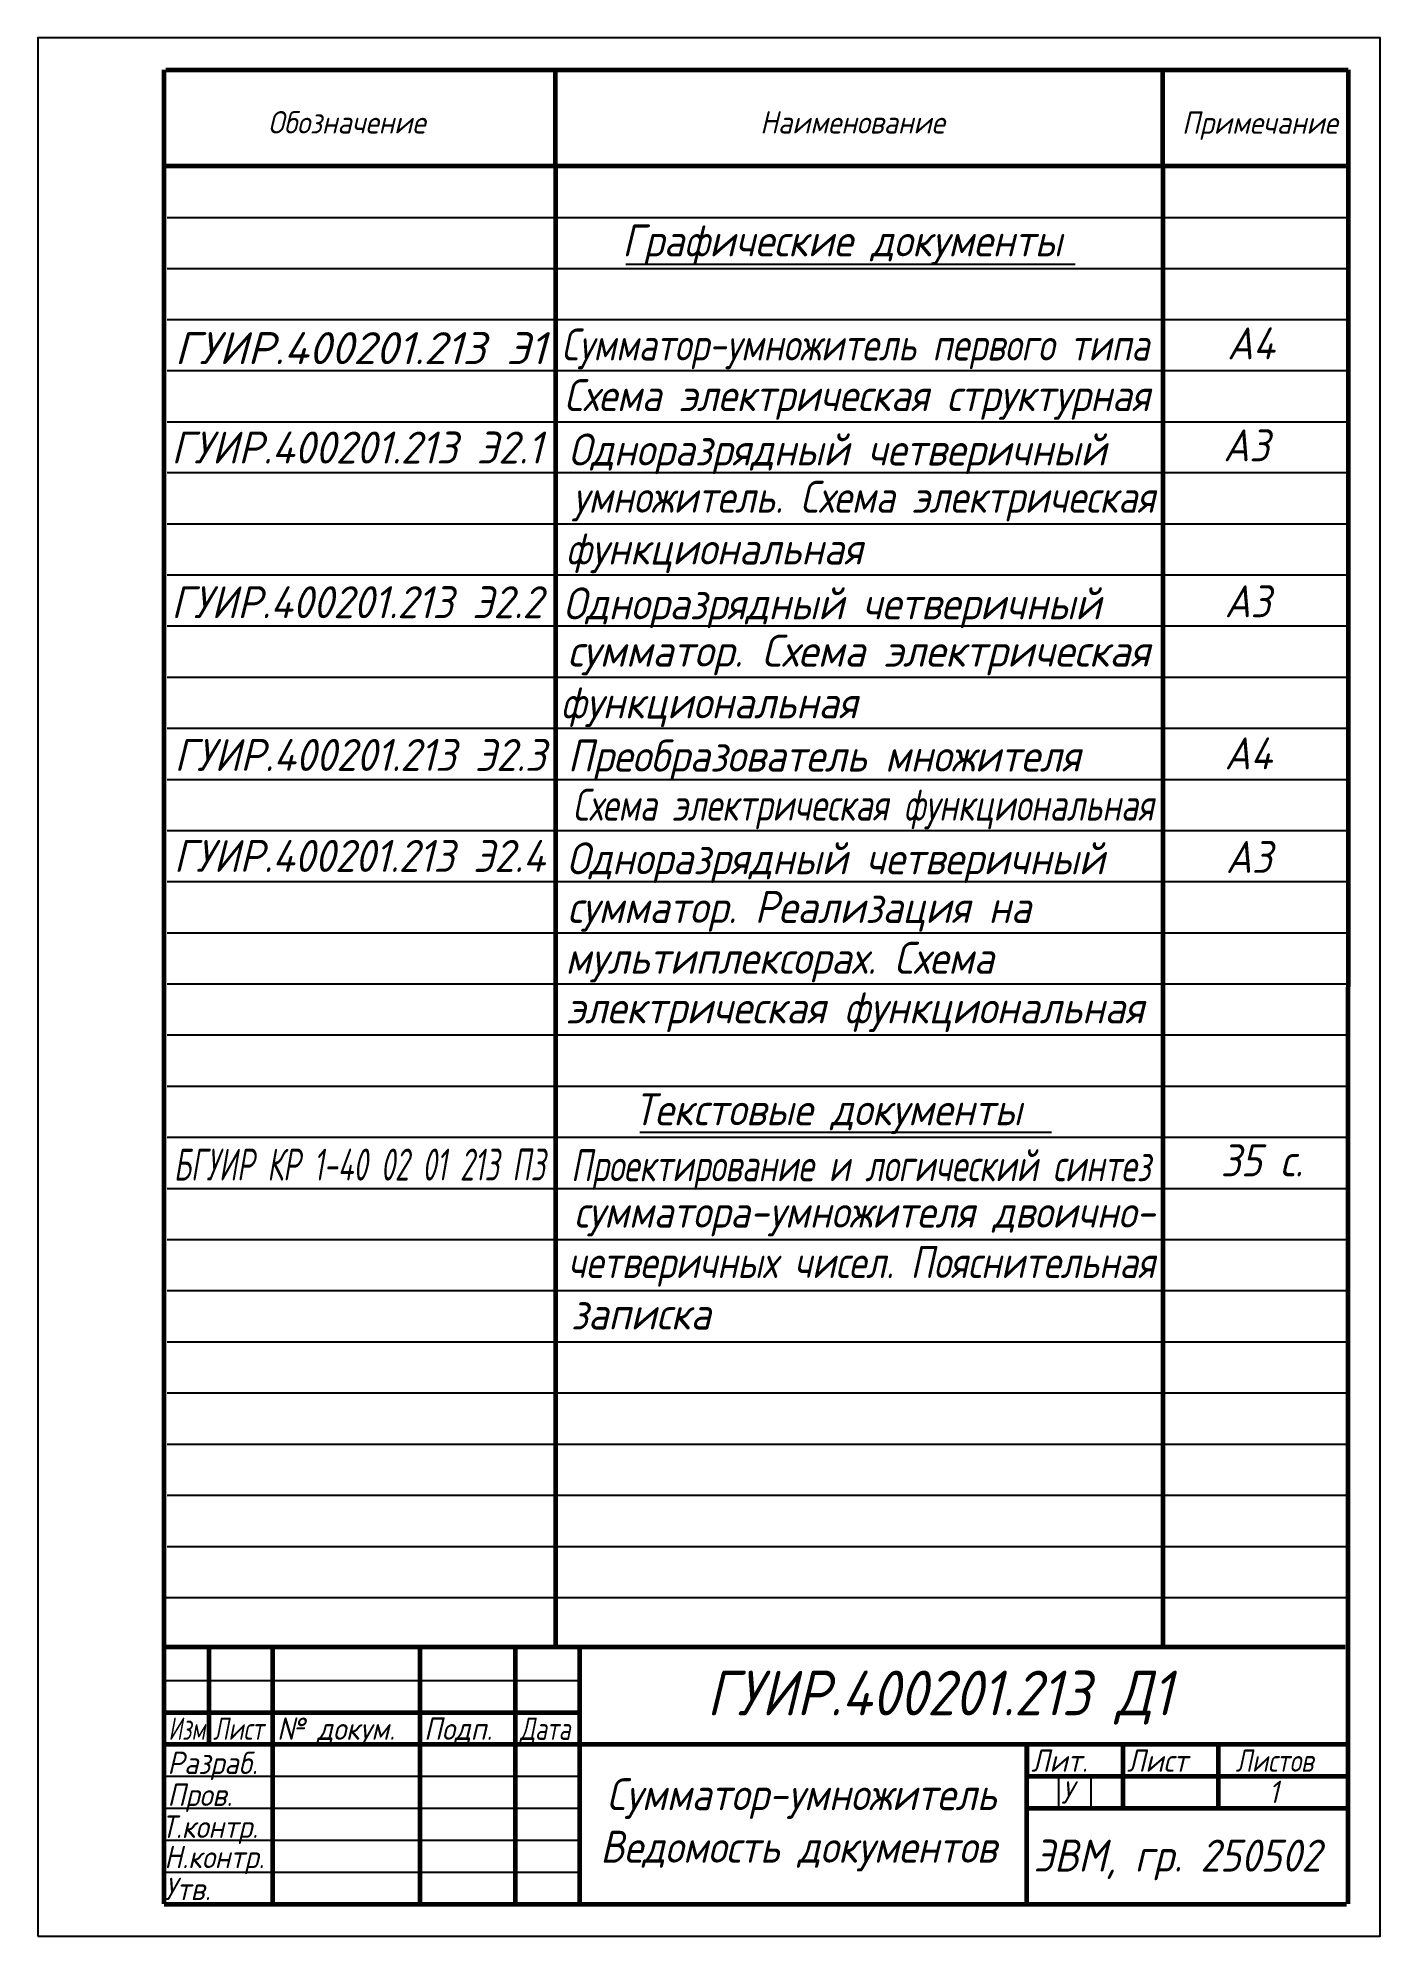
# Model space of a CAD drawing. Header units: millimetres. Extents: x 0 to 210, y 0 to 297.
import ezdxf
from ezdxf.enums import TextEntityAlignment as Align

# ---------------------------------------------------------------- set-up
doc = ezdxf.new("R2010")
doc.units = ezdxf.units.MM
doc.header["$LTSCALE"] = 0.5
doc.layers.get('0').update_dxf_attribs({"lineweight": 60})
doc.layers.get('Defpoints').update_dxf_attribs({"color": 5})
doc.layers.add('4-текст', color=7, linetype='Continuous', true_color=0x00ad00)
doc.layers.add('Электрический', color=7, linetype='Continuous')
doc.styles.get("Standard").update_dxf_attribs({"font": 'isocpeui.ttf', "width": 0.9})

msp = doc.modelspace()

# ---------------------------------------------------------------- linework, layer by layer
for p, q in [((19.67, 292), (19.67, 5.04)), ((20, 292), (205, 292)), ((81, 277), (81, 292)), ((205, 292), (204.96, 5.04)), ((20, 277), (205, 276.97)), ((81, 277), (81, 45.2)), ((176.01, 276.98), (176, 45.2))]:
    msp.add_line(p, q)
at = {"lineweight": 60}
msp.add_line((176, 277), (176, 292), dxfattribs=at)
at = {"color": 7, "linetype": 'Continuous', "lineweight": -3}
for p, q in [((20.24, 268.91), (205.24, 268.91)), ((20.24, 260.95), (205.24, 260.95)), ((20.24, 252.95), (205.24, 252.95)), ((20.24, 244.95), (205.24, 244.95)), ((20.24, 236.95), (205.24, 236.95)), ((20.24, 228.99), (205.24, 228.99)), ((20.24, 220.99), (205.24, 220.99)), ((20.24, 212.99), (205.24, 212.99)), ((20.24, 204.99), (205.24, 204.99)), ((20.24, 196.99), (205.24, 196.99)), ((20.24, 188.99), (205.24, 188.99)), ((20.24, 180.99), (205.24, 180.99)), ((20.24, 172.99), (205.24, 172.99)), ((20.24, 164.99), (205.24, 164.99)), ((20.24, 156.99), (205.24, 156.99)), ((20.24, 148.99), (205.24, 148.99)), ((20.24, 140.99), (205.24, 140.99)), ((20.24, 132.99), (205.24, 132.99)), ((20.24, 124.99), (205.24, 124.99)), ((20.24, 116.99), (205.24, 116.99)), ((20.24, 108.99), (205.24, 108.99)), ((20.24, 100.99), (205.24, 100.99)), ((20.24, 92.99), (205.24, 92.99)), ((20.24, 84.99), (205.24, 84.99)), ((20.24, 76.99), (205.24, 76.99)), ((20.24, 68.99), (205.24, 68.99)), ((20.24, 60.95), (205.24, 60.95)), ((20, 52.95), (204.97, 52.95)), ((19.73, 40), (84.73, 40)), ((19.73, 25), (84.73, 25)), ((159.73, 20), (159.73, 25)), ((164.73, 25), (164.73, 20)), ((19.73, 20), (84.73, 20)), ((19.73, 15), (84.73, 15)), ((19.73, 10), (84.73, 10))]:
    msp.add_line(p, q, dxfattribs=at)
at = {"color": 7, "linetype": 'Continuous', "lineweight": 60}
for p, q in [((204.52, 45.2), (19.92, 45.2)), ((26.73, 45), (26.73, 30)), ((36.73, 5), (36.73, 45)), ((59.73, 45), (59.73, 5)), ((74.73, 5), (74.73, 45)), ((84.73, 45), (84.73, 5)), ((19.73, 35), (84.73, 35)), ((19.73, 30), (84.73, 30)), ((84.73, 30), (204.73, 30)), ((154.73, 5), (154.73, 30)), ((169.73, 30), (169.73, 20)), ((184.73, 20), (184.73, 30)), ((154.73, 25), (204.73, 25)), ((154.73, 20), (204.73, 20)), ((154.73, 5), (204.73, 5))]:
    msp.add_line(p, q, dxfattribs=at)
at = {"color": 7, "linetype": 'Continuous'}
for p, q in [((19.73, 35), (84.73, 35)), ((19.73, 30), (84.73, 30)), ((154.73, 30), (154.73, 25)), ((19.73, 5), (204.73, 5))]:
    msp.add_line(p, q, dxfattribs=at)
at = {"layer": 'Defpoints'}
msp.add_lwpolyline([(0, 0), (210, 0), (210, 297), (0, 297)], close=True, dxfattribs=at)
at = {"layer": 'Электрический'}
for p, q in [((92, 261.6), (162.3, 261.6)), ((94.2, 125.8), (158.6, 125.8))]:
    msp.add_line(p, q, dxfattribs=at)

# ---------------------------------------------------------------- texts
at = {"color": 7, "linetype": 'Continuous', "width": 0.9}
for s, p in [('Обозначение', (36, 282.05)), ('Наименование', (113, 282.05)), ('Примечание', (179, 282))]:
    msp.add_text(s, height=3.5, dxfattribs=at).set_placement(p)
at = {"width": 0.9}
for s, height, p in [('Графические документы', 5, (91.41, 262.82)), ('A4', 5, (186.09, 246.71)), ('Одноразрядный четверичный', 5, (83, 230.1)), ('A3', 5, (185.48, 230.75)), ('функциональная', 5, (82.6, 214.61)), ('Одноразрядный четверичный', 5, (82.19, 206.02)), ('A3', 5, (185.68, 206.35)), ('функциональная', 5, (81.79, 190.53)), ('Преобразователь множителя', 5, (82.9, 182.2)), ('A4', 5, (185.68, 182.55)), ('Одноразрядный четверичный', 5, (82.74, 166.13)), ('A3', 5, (185.88, 166.35)), ('сумматор. Реализация на', 5, (82.87, 158.52)), ('мультиплексорах. Схема', 5, (82.55, 150.57)), ('35 с.', 5, (185.06, 118.87)), ('ГУИР.400201.213 Д1', 7, (104.66, 34.53)), ('У', 3.5, (160.09, 20.72)), ('1', 3.5, (192.57, 20.81)), ('ЭВМ, гр. 250502', 5, (155.78, 10.09))]:
    msp.add_text(s, height=height, dxfattribs=at).set_placement(p)
for s, width, p, p2 in [('ГУИР.400201.213 Э1', 0.955664, (21.4, 245.97), (79.5, 245.97)), ('Сумматор-умножитель первого типа', 0.755976, (81.92, 246.53), (173.9, 246.53)), ('Схема электрическая структурная', 0.791663, (82.33, 238.61), (174.01, 238.61)), ('ГУИР.400201.213 Э2.1', 0.880657, (20.86, 230.41), (78.96, 230.41)), ('умножитель. Схема электрическая', 0.797466, (83.69, 222.71), (174.8, 222.71)), ('ГУИР.400201.213 Э2.2', 0.869968, (20.86, 206.21), (78.96, 206.21)), ('сумматор. Схема электрическая', 0.855678, (82.88, 198.63), (173.99, 198.63)), ('ГУИР.400201.213 Э2.3', 0.870017, (21.36, 182.31), (79.46, 182.31)), ('Схема электрическая функциональная', 0.714912, (83.67, 174.53), (174.6, 174.53)), ('ГУИР.400201.213 Э2.4', 0.870017, (21.26, 166.51), (79.36, 166.51)), ('электрическая функциональная', 0.861082, (82.71, 142.81), (173.07, 142.81)), ('БГУИР КР 1-40 02 01 213 ПЗ', 0.625291, (21.26, 118.21), (79.36, 118.21)), ('Сумматор-умножитель', 0.823903, (89, 19.69), (150, 19.69)), ('Ведомость документов', 0.824543, (88, 11.47), (150, 11.47))]:
    msp.add_text(s, height=5, dxfattribs=dict(width=width)).set_placement(p, p2, align=Align.FIT)
at = {"lineweight": -3, "width": 0.9}
for s, p in [('Разраб.', (20.27, 25.35)), ('Пров.', (20.27, 20.35)), ('Т.контр.', (19.33, 15.35)), ('Н.контр.', (19.77, 10.62)), ('Утв.', (19.76, 5.62))]:
    msp.add_text(s, height=3.5, dxfattribs=at).set_placement(p)
at = {"layer": '4-текст', "color": 7, "linetype": 'Continuous'}
for s, width, p in [('Изм.', 0.7, (20.41, 30.7)), ('Лист', 0.75, (27.41, 30.7)), ('№ докум.', 0.9, (37.41, 30.7)), ('Подп.', 0.9, (60.41, 30.7)), ('Дата', 0.75, (75.41, 30.7)), ('Лит.', 0.9, (155.41, 25.7)), ('Лист', 0.9, (170.41, 25.7)), ('Листов', 0.8, (187.41, 25.7))]:
    msp.add_text(s, height=3.5, dxfattribs=dict(at, width=width)).set_placement(p)
at = {"layer": 'Электрический', "width": 0.9}
for s, p in [('Текстовые документы', (93.3, 126.86)), ('записка', (83.39, 94.9))]:
    msp.add_text(s, height=5, dxfattribs=at).set_placement(p)
at = {"layer": 'Электрический'}
for s, width, p, p2 in [('Проектирование и логический синтез', 0.733423, (83.4, 118.1), (174.1, 118.1)), ('сумматора-умножителя двоично-', 0.828115, (83.9, 110.84), (174.8, 110.84)), ('четверичных чисел. Пояснительная', 0.793397, (82.92, 102.96), (174.8, 102.96))]:
    msp.add_text(s, height=5, dxfattribs=dict(at, width=width)).set_placement(p, p2, align=Align.FIT)

doc.saveas('drawing.dxf')
